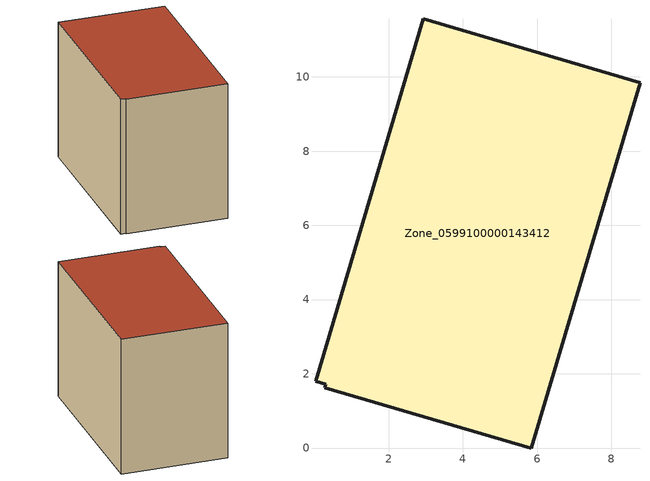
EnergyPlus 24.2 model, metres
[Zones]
Zone_0599100000143412
 floor ground (C_G): 0.3,1.72 0.03,1.8 2.93,11.56 8.77,9.84 5.84,0 0.28,1.63 z0.64
 wall outside (C_F): 5.84,0 8.77,9.84 2.93,11.56 0.03,1.8 0.3,1.72 0.28,1.63 5.84,0 z0.64:8.68
 roof outside (C_R): 0.03,1.8 0.3,1.72 0.28,1.63 5.84,0 8.77,9.84 2.93,11.56 z8.68
[BUILDING]
Pand.0599100000143412: North Axis=0; Terrain=City; Loads Convergence Tolerance Value=0.04; Temperature Convergence Tolerance Value=0.4; Solar Distribution=FullExterior; Maximum Number of Warmup Days=25; Minimum Number of Warmup Days=1
[Site:Location]
Rotterdam.The.Hague.AP_ZH_NLD Design_Conditions: Latitude=51.96; Longitude=4.45; Time Zone=1; Elevation=-4.5
[SITE:GROUNDTEMPERATURE:BUILDINGSURFACE]
18, 18, 18, 18, 18, 18, 18, 18, 18, 18, 18, 18
[MATERIAL] Thermal Absorptance=0.9; Solar Absorptance=0.7; Visible Absorptance=0.7
Name | Roughness | Thickness | Conductivity | Density | Specific Heat
G.TI.1965-1974 | MediumSmooth | 0.15 | 0.882353 | 540 | 1210
F.TI.1965-1974 | Rough | 0.3 | 0.697674 | 1920 | 840
R.TI.1965-1974 | MediumRough | 0.2 | 0.232558 | 1500 | 1000
[CONSTRUCTION]
C_G: G.TI.1965-1974
C_F: F.TI.1965-1974
C_R: R.TI.1965-1974
[ZONE]
Zone_0599100000143412: Type=1; Multiplier=1; Ceiling Height=Autocalculate; Volume=Autocalculate; Floor Area=autocalculate; Part of Total Floor Area=Yes
[ZONEINFILTRATION:DESIGNFLOWRATE]
Infil_Zone_0599100000143412: Zone or ZoneList or Space or SpaceList=Zone_0599100000143412; Schedule=AlwaysOn; Design Flow Rate Calculation Method=Flow/Area; Flow Rate per Floor Area=0.003; Constant Term Coefficient=1; Temperature Term Coefficient=0; Velocity Term Coefficient=0; Velocity Squared Term Coefficient=0
[HVACTEMPLATE:ZONE:IDEALLOADSAIRSYSTEM]
Zone_0599100000143412: Maximum Heating Supply Air Temperature=50; Minimum Cooling Supply Air Temperature=13; Maximum Heating Supply Air Humidity Ratio=0.0156; Minimum Cooling Supply Air Humidity Ratio=0.0077; Heating Limit=NoLimit; Cooling Limit=NoLimit; Dehumidification Control Type=ConstantSensibleHeatRatio; Cooling Sensible Heat Ratio=0.7; Dehumidification Setpoint=60; Humidification Control Type=None; Humidification Setpoint=30; Outdoor Air Method=None; Outdoor Air Flow Rate per Person=0.00944; Outdoor Air Flow Rate per Zone Floor Area=0; Outdoor Air Flow Rate per Zone=0; Demand Controlled Ventilation Type=None; Outdoor Air Economizer Type=NoEconomizer; Heat Recovery Type=None; Sensible Heat Recovery Effectiveness=0.7; Latent Heat Recovery Effectiveness=0.65
[ZONECONTROL:THERMOSTAT]
ThermostatControl_Zone_0599100000143412: Zone or ZoneList=Zone_0599100000143412; Control Type Schedule=DualSetpointControlType; Control 1=Thermostat_Zone_0599100000143412; Temperature Difference Between Cutout And Setpoint=0
[THERMOSTATSETPOINT:DUALSETPOINT]
Thermostat_Zone_0599100000143412: Heating Setpoint Temperature Schedule=HeatingSetpoint_Zone_0599100000143412; Cooling Setpoint Temperature Schedule=CoolingSetpoint_Zone_0599100000143412
[SCHEDULE:COMPACT]
HeatingSetpoint_Zone_0599100000143412: Through: 12/31, For: AllDays, Until: 24:00, 21
CoolingSetpoint_Zone_0599100000143412: Through: 12/31, For: AllDays, Until: 24:00, 24
DualSetpointControlType: Through: 12/31, For: AllDays, Until: 24:00, 4
AlwaysOn: Through: 12/31, For: AllDays, Until: 24:00, 1
